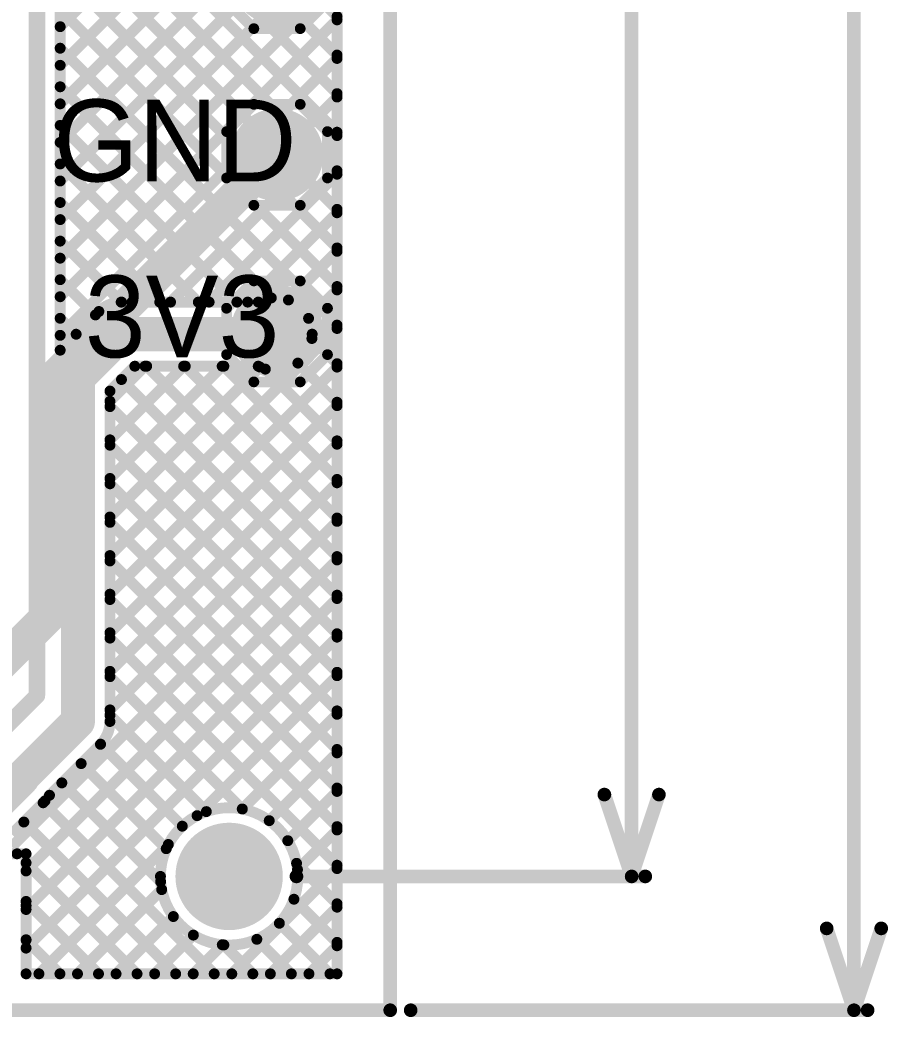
# Model space of a CAD drawing. Header units: millimetres. Extents: x 9.08 to 12.48, y 2.73 to 6.
# Drawn here: x 11.829 to 12.466, y 3.015 to 3.746 of the extents above; entities that cross this region are included whole.
import ezdxf

# ---------------------------------------------------------------- set-up
doc = ezdxf.new("R2010")
doc.units = ezdxf.units.MM
doc.header["$MEASUREMENT"] = 0
for name, color, linetype in [('BottomLayer', 5, 'Continuous'), ('BottomSolder', 6, 'Continuous'), ('Mechanical1', 6, 'Continuous'), ('Mechanical13', 56, 'Continuous'), ('MultiLayer', 9, 'Continuous'), ('PadHoleLayer', 156, 'Continuous'), ('TopLayer', 1, 'Continuous'), ('TopOverlay', 2, 'Continuous'), ('TopPaste', 8, 'Continuous'), ('TopSolder', 216, 'Continuous'), ('ViaHoleLayer', 16, 'Continuous')]:
    doc.layers.add(name, color=color, linetype=linetype)

# ---------------------------------------------------------------- blocks, each defined once
blk = doc.blocks.new('TEST_POINT_41')
at = {"layer": 'TopLayer', "const_width": 0.03}
blk.add_lwpolyline([(-0.015, 0, 1), (0.015, 0, 1)], format="xyb", close=True, dxfattribs=at)
at = {"layer": 'TopOverlay', "const_width": 0.00787}
for points in [[(-0.037, 0.017), (-0.017, 0.037)], [(-0.017, 0.037), (0.017, 0.037)], [(-0.017, 0.037), (0.017, 0.037)], [(0.017, 0.037), (0.037, 0.017)], [(-0.037, -0.017), (-0.037, 0.017)], [(0.037, -0.017), (0.037, 0.017)], [(-0.037, -0.017), (-0.017, -0.037)], [(0.017, -0.037), (0.037, -0.017)], [(-0.017, -0.037), (0.017, -0.037)], [(-0.017, -0.037), (0.017, -0.037)]]:
    blk.add_lwpolyline(points, dxfattribs=at)
at = {"layer": 'TopOverlay', "const_width": 0.00394}
for points in [[(-0.01897, 0.037, 1), (-0.01503, 0.037, 1)], [(-0.01897, 0.037, 1), (-0.01503, 0.037, 1)], [(-0.01897, 0.037, 1), (-0.01503, 0.037, 1)], [(0.01503, 0.037, 1), (0.01897, 0.037, 1)], [(0.01503, 0.037, 1), (0.01897, 0.037, 1)], [(0.01503, 0.037, 1), (0.01897, 0.037, 1)], [(-0.03897, 0.017, 1), (-0.03503, 0.017, 1)], [(-0.03897, 0.017, 1), (-0.03503, 0.017, 1)], [(0.03503, 0.017, 1), (0.03897, 0.017, 1)], [(0.03503, 0.017, 1), (0.03897, 0.017, 1)], [(-0.03897, -0.017, 1), (-0.03503, -0.017, 1)], [(-0.03897, -0.017, 1), (-0.03503, -0.017, 1)], [(0.03503, -0.017, 1), (0.03897, -0.017, 1)], [(0.03503, -0.017, 1), (0.03897, -0.017, 1)], [(-0.01897, -0.037, 1), (-0.01503, -0.037, 1)], [(-0.01897, -0.037, 1), (-0.01503, -0.037, 1)], [(-0.01897, -0.037, 1), (-0.01503, -0.037, 1)], [(0.01503, -0.037, 1), (0.01897, -0.037, 1)], [(0.01503, -0.037, 1), (0.01897, -0.037, 1)], [(0.01503, -0.037, 1), (0.01897, -0.037, 1)]]:
    blk.add_lwpolyline(points, format="xyb", close=True, dxfattribs=at)
at = {"layer": 'TopPaste', "const_width": 0.03}
blk.add_lwpolyline([(-0.015, 0, 1), (0.015, 0, 1)], format="xyb", close=True, dxfattribs=at)
at = {"layer": 'TopSolder', "const_width": 0.034}
blk.add_lwpolyline([(-0.017, 0, 1), (0.017, 0, 1)], format="xyb", close=True, dxfattribs=at)
blk = doc.blocks.new('TEST_POINT_56')
at = {"layer": 'TopLayer', "const_width": 0.03}
blk.add_lwpolyline([(-0.015, 0, 1), (0.015, 0, 1)], format="xyb", close=True, dxfattribs=at)
at = {"layer": 'TopOverlay', "const_width": 0.00787}
for points in [[(-0.037, 0.017), (-0.017, 0.037)], [(-0.017, 0.037), (0.017, 0.037)], [(-0.017, 0.037), (0.017, 0.037)], [(0.017, 0.037), (0.037, 0.017)], [(-0.037, -0.017), (-0.037, 0.017)], [(0.037, -0.017), (0.037, 0.017)], [(-0.037, -0.017), (-0.017, -0.037)], [(0.017, -0.037), (0.037, -0.017)], [(-0.017, -0.037), (0.017, -0.037)], [(-0.017, -0.037), (0.017, -0.037)]]:
    blk.add_lwpolyline(points, dxfattribs=at)
at = {"layer": 'TopOverlay', "const_width": 0.00394}
for points in [[(-0.01897, 0.037, 1), (-0.01503, 0.037, 1)], [(-0.01897, 0.037, 1), (-0.01503, 0.037, 1)], [(-0.01897, 0.037, 1), (-0.01503, 0.037, 1)], [(0.01503, 0.037, 1), (0.01897, 0.037, 1)], [(0.01503, 0.037, 1), (0.01897, 0.037, 1)], [(0.01503, 0.037, 1), (0.01897, 0.037, 1)], [(-0.03897, 0.017, 1), (-0.03503, 0.017, 1)], [(-0.03897, 0.017, 1), (-0.03503, 0.017, 1)], [(0.03503, 0.017, 1), (0.03897, 0.017, 1)], [(0.03503, 0.017, 1), (0.03897, 0.017, 1)], [(-0.03897, -0.017, 1), (-0.03503, -0.017, 1)], [(-0.03897, -0.017, 1), (-0.03503, -0.017, 1)], [(0.03503, -0.017, 1), (0.03897, -0.017, 1)], [(0.03503, -0.017, 1), (0.03897, -0.017, 1)], [(-0.01897, -0.037, 1), (-0.01503, -0.037, 1)], [(-0.01897, -0.037, 1), (-0.01503, -0.037, 1)], [(-0.01897, -0.037, 1), (-0.01503, -0.037, 1)], [(0.01503, -0.037, 1), (0.01897, -0.037, 1)], [(0.01503, -0.037, 1), (0.01897, -0.037, 1)], [(0.01503, -0.037, 1), (0.01897, -0.037, 1)]]:
    blk.add_lwpolyline(points, format="xyb", close=True, dxfattribs=at)
at = {"layer": 'TopPaste', "const_width": 0.03}
blk.add_lwpolyline([(-0.015, 0, 1), (0.015, 0, 1)], format="xyb", close=True, dxfattribs=at)
at = {"layer": 'TopSolder', "const_width": 0.034}
blk.add_lwpolyline([(-0.017, 0, 1), (0.017, 0, 1)], format="xyb", close=True, dxfattribs=at)
blk = doc.blocks.new('TEST_POINT_57')
at = {"layer": 'TopLayer', "const_width": 0.03}
blk.add_lwpolyline([(-0.015, 0, 1), (0.015, 0, 1)], format="xyb", close=True, dxfattribs=at)
at = {"layer": 'TopOverlay', "const_width": 0.00787}
for points in [[(-0.037, 0.017), (-0.017, 0.037)], [(-0.017, 0.037), (0.017, 0.037)], [(-0.017, 0.037), (0.017, 0.037)], [(0.017, 0.037), (0.037, 0.017)], [(-0.037, -0.017), (-0.037, 0.017)], [(0.037, -0.017), (0.037, 0.017)], [(-0.037, -0.017), (-0.017, -0.037)], [(0.017, -0.037), (0.037, -0.017)], [(-0.017, -0.037), (0.017, -0.037)], [(-0.017, -0.037), (0.017, -0.037)]]:
    blk.add_lwpolyline(points, dxfattribs=at)
at = {"layer": 'TopOverlay', "const_width": 0.00394}
for points in [[(-0.01897, 0.037, 1), (-0.01503, 0.037, 1)], [(-0.01897, 0.037, 1), (-0.01503, 0.037, 1)], [(-0.01897, 0.037, 1), (-0.01503, 0.037, 1)], [(0.01503, 0.037, 1), (0.01897, 0.037, 1)], [(0.01503, 0.037, 1), (0.01897, 0.037, 1)], [(0.01503, 0.037, 1), (0.01897, 0.037, 1)], [(-0.03897, 0.017, 1), (-0.03503, 0.017, 1)], [(-0.03897, 0.017, 1), (-0.03503, 0.017, 1)], [(0.03503, 0.017, 1), (0.03897, 0.017, 1)], [(0.03503, 0.017, 1), (0.03897, 0.017, 1)], [(-0.03897, -0.017, 1), (-0.03503, -0.017, 1)], [(-0.03897, -0.017, 1), (-0.03503, -0.017, 1)], [(0.03503, -0.017, 1), (0.03897, -0.017, 1)], [(0.03503, -0.017, 1), (0.03897, -0.017, 1)], [(-0.01897, -0.037, 1), (-0.01503, -0.037, 1)], [(-0.01897, -0.037, 1), (-0.01503, -0.037, 1)], [(-0.01897, -0.037, 1), (-0.01503, -0.037, 1)], [(0.01503, -0.037, 1), (0.01897, -0.037, 1)], [(0.01503, -0.037, 1), (0.01897, -0.037, 1)], [(0.01503, -0.037, 1), (0.01897, -0.037, 1)]]:
    blk.add_lwpolyline(points, format="xyb", close=True, dxfattribs=at)
at = {"layer": 'TopPaste', "const_width": 0.03}
blk.add_lwpolyline([(-0.015, 0, 1), (0.015, 0, 1)], format="xyb", close=True, dxfattribs=at)
at = {"layer": 'TopSolder', "const_width": 0.034}
blk.add_lwpolyline([(-0.017, 0, 1), (0.017, 0, 1)], format="xyb", close=True, dxfattribs=at)

msp = doc.modelspace()

# ---------------------------------------------------------------- linework, layer by layer
at = {"layer": 'BottomLayer'}
for points, const_width in [([(12.062, 3.047), (12.062, 4.6333)], 0.008), ([(11.859, 3.74141), (12.062, 3.94441)], 0.008), ([(11.859, 3.71313), (12.062, 3.91613)], 0.008), ([(11.842, 3.251), (11.842, 3.899)], 0.012), ([(11.90737, 3.90354), (12.062, 3.74891)], 0.008), ([(11.859, 3.68484), (12.062, 3.88784)], 0.008), ([(11.89646, 3.88617), (12.062, 3.72062)], 0.008), ([(11.859, 3.50423), (11.859, 3.88278)], 0.008), ([(11.87125, 3.88309), (12.062, 3.69234)], 0.008), ([(11.859, 3.86706), (12.062, 3.66406)], 0.008), ([(11.859, 3.65656), (12.062, 3.85956)], 0.008), ([(11.859, 3.83877), (12.062, 3.63577)], 0.008), ([(11.859, 3.62828), (12.062, 3.83127)], 0.008), ([(11.859, 3.81049), (12.062, 3.60749)], 0.008), ([(11.859, 3.59999), (12.062, 3.80299)], 0.008), ([(11.859, 3.7822), (12.062, 3.5792)], 0.008), ([(11.859, 3.57171), (12.062, 3.77471)], 0.008), ([(11.859, 3.75392), (12.062, 3.55092)], 0.008), ([(11.859, 3.54342), (12.062, 3.74642)], 0.008), ([(11.859, 3.72563), (12.062, 3.52263)], 0.008), ([(11.859, 3.51514), (12.062, 3.71814)], 0.008), ([(11.859, 3.69735), (12.01379, 3.54256)], 0.008), ([(11.91165, 3.5395), (12.062, 3.68985)], 0.008), ([(11.859, 3.66907), (11.98857, 3.5395)], 0.008), ([(11.93993, 3.5395), (12.062, 3.66157)], 0.008), ([(11.859, 3.64078), (11.96028, 3.5395)], 0.008), ([(11.96822, 3.5395), (12.062, 3.63328)], 0.008), ([(11.859, 3.6125), (11.932, 3.5395)], 0.008), ([(11.9965, 3.5395), (12.062, 3.605)], 0.008), ([(11.859, 3.58421), (11.90371, 3.5395)], 0.008), ([(12.02635, 3.54106), (12.062, 3.57672)], 0.008), ([(11.859, 3.55593), (11.88485, 3.53008)], 0.008), ([(12.04112, 3.52756), (12.062, 3.54843)], 0.008), ([(11.904, 3.5395), (12.00422, 3.5395)], 0.008), ([(11.859, 3.50423), (11.88737, 3.5326)], 0.008), ([(11.859, 3.52764), (11.8707, 3.51594)], 0.008), ([(11.872, 3.484), (11.904, 3.516)], 0.025), ([(11.904, 3.516), (12.017, 3.516)], 0.025), ([(11.8955, 3.35365), (12.062, 3.52015)], 0.008), ([(12.04356, 3.51279), (12.062, 3.49435)], 0.008), ([(11.872, 3.232), (11.872, 3.484)], 0.025), ([(11.8955, 3.47427), (11.91373, 3.4925)], 0.008), ([(11.8955, 3.41022), (11.97778, 3.4925)], 0.008), ([(11.8955, 3.46678), (11.92122, 3.4925)], 0.008), ([(11.8955, 3.4385), (11.9495, 3.4925)], 0.008), ([(11.8955, 3.38193), (12.00544, 3.49188)], 0.008), ([(11.8955, 3.32536), (12.062, 3.49186)], 0.008), ([(11.91373, 3.4925), (12.00422, 3.4925)], 0.008), ([(11.92243, 3.4925), (12.062, 3.35293)], 0.008), ([(11.95071, 3.4925), (12.062, 3.38121)], 0.008), ([(11.979, 3.4925), (12.062, 3.4095)], 0.008), ([(12.03328, 3.49478), (12.062, 3.46607)], 0.008), ([(12.00944, 3.49034), (12.062, 3.43778)], 0.008), ([(11.90394, 3.48271), (12.062, 3.32464)], 0.008), ([(11.8955, 3.232), (11.8955, 3.47427)], 0.008), ([(11.8955, 3.29708), (12.062, 3.46358)], 0.008), ([(11.8955, 3.46286), (12.062, 3.29636)], 0.008), ([(11.8955, 3.26879), (12.062, 3.43529)], 0.008), ([(11.8955, 3.43458), (12.062, 3.26808)], 0.008), ([(11.8955, 3.24051), (12.062, 3.40701)], 0.008), ([(11.8955, 3.40629), (12.062, 3.23979)], 0.008), ([(11.8235, 3.14023), (12.062, 3.37873)], 0.008), ([(11.8955, 3.37801), (12.062, 3.21151)], 0.008), ([(11.834, 3.12244), (12.062, 3.35044)], 0.008), ([(11.8955, 3.34972), (12.062, 3.18322)], 0.008), ([(11.834, 3.09416), (12.062, 3.32216)], 0.008), ([(11.8955, 3.32144), (12.062, 3.15494)], 0.008), ([(11.834, 3.06587), (12.062, 3.29387)], 0.008), ([(11.8955, 3.29315), (12.062, 3.12665)], 0.008), ([(11.8955, 3.26487), (11.9925, 3.16787)], 0.008), ([(11.9594, 3.16299), (12.062, 3.26559)], 0.008), ([(11.796, 3.205), (11.842, 3.251)], 0.012), ([(11.83125, 3.19125), (11.872, 3.232)], 0.025), ([(11.8955, 3.23659), (11.96615, 3.16594)], 0.008), ([(11.99255, 3.16786), (12.062, 3.2373)], 0.008), ([(11.85117, 3.17794), (11.8886, 3.21537)], 0.008), ([(11.88852, 3.21528), (11.94853, 3.15527)], 0.008), ([(12.01229, 3.15931), (12.062, 3.20902)], 0.008), ([(11.8, 3.15915), (11.83125, 3.1904)], 0.025), ([(11.83125, 3.1904), (11.83125, 3.19125)], 0.025), ([(11.87438, 3.20114), (11.93678, 3.13874)], 0.008), ([(11.86023, 3.187), (11.93265, 3.11458)], 0.008), ([(12.02589, 3.14463), (12.062, 3.18074)], 0.008), ([(11.8235, 3.14942), (11.84785, 3.17377)], 0.008), ([(11.84652, 3.17243), (11.97195, 3.047)], 0.008), ([(11.83237, 3.15829), (11.94367, 3.047)], 0.008), ([(12.03299, 3.12345), (12.062, 3.15245)], 0.008), ([(11.84341, 3.047), (11.93831, 3.14189)], 0.008), ([(11.8235, 3.13888), (11.82738, 3.135)], 0.008), ([(11.8235, 3.135), (11.834, 3.135)], 0.008), ([(11.834, 3.097), (11.834, 3.135)], 0.008), ([(11.834, 3.12838), (11.91538, 3.047)], 0.008), ([(12.03232, 3.12805), (12.062, 3.09837)], 0.008), ([(11.98483, 3.047), (12.062, 3.12417)], 0.008), ([(11.87169, 3.047), (11.93344, 3.10875)], 0.008), ([(11.834, 3.1001), (11.8871, 3.047)], 0.008), ([(11.834, 3.072), (11.834, 3.097)], 0.008), ([(11.834, 3.072), (11.834, 3.097)], 0.008), ([(12.01312, 3.047), (12.062, 3.09588)], 0.008), ([(12.03039, 3.1017), (12.062, 3.07009)], 0.008), ([(11.89998, 3.047), (11.94199, 3.08901)], 0.008), ([(12.01972, 3.08408), (12.0568, 3.047)], 0.008), ([(11.92826, 3.047), (11.95667, 3.07541)], 0.008), ([(11.834, 3.047), (11.834, 3.072)], 0.008), ([(11.834, 3.07181), (11.85881, 3.047)], 0.008), ([(11.95655, 3.047), (11.97785, 3.06831)], 0.008), ([(11.97903, 3.0682), (12.00024, 3.047)], 0.008), ([(12.00319, 3.07233), (12.02852, 3.047)], 0.008), ([(12.0414, 3.047), (12.062, 3.0676)], 0.008), ([(11.834, 3.047), (12.062, 3.047)], 0.008)]:
    msp.add_lwpolyline(points, dxfattribs=dict(at, const_width=const_width))
for points, const_width in [([(12.06, 3.74891, 1), (12.064, 3.74891, 1)], 0.004), ([(12.06, 3.74642, 1), (12.064, 3.74642, 1)], 0.004), ([(11.857, 3.74141, 1), (11.861, 3.74141, 1)], 0.004), ([(11.857, 3.72563, 1), (11.861, 3.72563, 1)], 0.004), ([(12.06, 3.72062, 1), (12.064, 3.72062, 1)], 0.004), ([(12.06, 3.71814, 1), (12.064, 3.71814, 1)], 0.004), ([(11.857, 3.71313, 1), (11.861, 3.71313, 1)], 0.004), ([(11.857, 3.69735, 1), (11.861, 3.69735, 1)], 0.004), ([(12.06, 3.69234, 1), (12.064, 3.69234, 1)], 0.004), ([(12.06, 3.68985, 1), (12.064, 3.68985, 1)], 0.004), ([(11.857, 3.68484, 1), (11.861, 3.68484, 1)], 0.004), ([(11.857, 3.66907, 1), (11.861, 3.66907, 1)], 0.004), ([(12.06, 3.66406, 1), (12.064, 3.66406, 1)], 0.004), ([(12.06, 3.66157, 1), (12.064, 3.66157, 1)], 0.004), ([(11.857, 3.65656, 1), (11.861, 3.65656, 1)], 0.004), ([(11.857, 3.64078, 1), (11.861, 3.64078, 1)], 0.004), ([(12.06, 3.63577, 1), (12.064, 3.63577, 1)], 0.004), ([(12.06, 3.63328, 1), (12.064, 3.63328, 1)], 0.004), ([(11.857, 3.62828, 1), (11.861, 3.62828, 1)], 0.004), ([(11.857, 3.6125, 1), (11.861, 3.6125, 1)], 0.004), ([(12.06, 3.60749, 1), (12.064, 3.60749, 1)], 0.004), ([(12.06, 3.605, 1), (12.064, 3.605, 1)], 0.004), ([(11.857, 3.59999, 1), (11.861, 3.59999, 1)], 0.004), ([(11.857, 3.58421, 1), (11.861, 3.58421, 1)], 0.004), ([(12.06, 3.5792, 1), (12.064, 3.5792, 1)], 0.004), ([(11.857, 3.57171, 1), (11.861, 3.57171, 1)], 0.004), ([(12.06, 3.57672, 1), (12.064, 3.57672, 1)], 0.004), ([(11.857, 3.55593, 1), (11.861, 3.55593, 1)], 0.004), ([(12.06, 3.55092, 1), (12.064, 3.55092, 1)], 0.004), ([(11.857, 3.54342, 1), (11.861, 3.54342, 1)], 0.004), ([(12.01179, 3.54256, 1), (12.01579, 3.54256, 1)], 0.004), ([(12.06, 3.54843, 1), (12.064, 3.54843, 1)], 0.004), ([(11.90171, 3.5395, 1), (11.90571, 3.5395, 1)], 0.004), ([(11.902, 3.5395, 1), (11.906, 3.5395, 1)], 0.004), ([(11.902, 3.5395, 1), (11.906, 3.5395, 1)], 0.004), ([(11.902, 3.5395, 1), (11.906, 3.5395, 1)], 0.004), ([(11.90965, 3.5395, 1), (11.91365, 3.5395, 1)], 0.004), ([(11.93, 3.5395, 1), (11.934, 3.5395, 1)], 0.004), ([(11.93793, 3.5395, 1), (11.94193, 3.5395, 1)], 0.004), ([(11.95828, 3.5395, 1), (11.96228, 3.5395, 1)], 0.004), ([(11.96622, 3.5395, 1), (11.97021, 3.5395, 1)], 0.004), ([(11.98657, 3.5395, 1), (11.99057, 3.5395, 1)], 0.004), ([(11.9945, 3.5395, 1), (11.9985, 3.5395, 1)], 0.004), ([(12.00222, 3.5395, 1), (12.00622, 3.5395, 1)], 0.004), ([(12.00222, 3.5395, 1), (12.00622, 3.5395, 1)], 0.004), ([(12.02435, 3.54106, 1), (12.02835, 3.54106, 1)], 0.004), ([(11.857, 3.52764, 1), (11.861, 3.52764, 1)], 0.004), ([(11.88285, 3.53008, 1), (11.88685, 3.53008, 1)], 0.004), ([(11.88537, 3.5326, 1), (11.88937, 3.5326, 1)], 0.004), ([(11.88537, 3.5326, 1), (11.88937, 3.5326, 1)], 0.004), ([(11.88538, 3.53262, 1), (11.88938, 3.53262, 1)], 0.004), ([(12.00913, 3.516, 1), (12.02487, 3.516, 1)], 0.01575), ([(12.03912, 3.52756, 1), (12.04312, 3.52756, 1)], 0.004), ([(11.89775, 3.516, 1), (11.91025, 3.516, 1)], 0.0125), ([(11.89775, 3.516, 1), (11.91025, 3.516, 1)], 0.0125), ([(12.01075, 3.516, 1), (12.02325, 3.516, 1)], 0.0125), ([(12.06, 3.52263, 1), (12.064, 3.52263, 1)], 0.004), ([(12.06, 3.52015, 1), (12.064, 3.52015, 1)], 0.004), ([(11.857, 3.51514, 1), (11.861, 3.51514, 1)], 0.004), ([(11.86871, 3.51594, 1), (11.8727, 3.51594, 1)], 0.004), ([(12.04156, 3.51279, 1), (12.04556, 3.51279, 1)], 0.004), ([(12.04175, 3.516, 1), (12.04575, 3.516, 1)], 0.004), ([(12.04175, 3.516, 1), (12.04575, 3.516, 1)], 0.004), ([(11.857, 3.50423, 1), (11.861, 3.50423, 1)], 0.004), ([(11.857, 3.50423, 1), (11.861, 3.50423, 1)], 0.004), ([(11.86575, 3.484, 1), (11.87825, 3.484, 1)], 0.0125), ([(11.86575, 3.484, 1), (11.87825, 3.484, 1)], 0.0125), ([(11.91173, 3.4925, 1), (11.91573, 3.4925, 1)], 0.004), ([(11.91173, 3.4925, 1), (11.91573, 3.4925, 1)], 0.004), ([(11.91921, 3.4925, 1), (11.92322, 3.4925, 1)], 0.004), ([(11.92043, 3.4925, 1), (11.92443, 3.4925, 1)], 0.004), ([(11.9475, 3.4925, 1), (11.9515, 3.4925, 1)], 0.004), ([(11.94871, 3.4925, 1), (11.95271, 3.4925, 1)], 0.004), ([(11.97578, 3.4925, 1), (11.97978, 3.4925, 1)], 0.004), ([(11.977, 3.4925, 1), (11.981, 3.4925, 1)], 0.004), ([(12.00222, 3.4925, 1), (12.00622, 3.4925, 1)], 0.004), ([(12.00222, 3.4925, 1), (12.00622, 3.4925, 1)], 0.004), ([(12.00344, 3.49188, 1), (12.00744, 3.49188, 1)], 0.004), ([(12.03128, 3.49478, 1), (12.03528, 3.49478, 1)], 0.004), ([(12.06, 3.49435, 1), (12.064, 3.49435, 1)], 0.004), ([(12.06, 3.49186, 1), (12.064, 3.49186, 1)], 0.004), ([(12.00744, 3.49034, 1), (12.01144, 3.49034, 1)], 0.004), ([(11.90194, 3.48271, 1), (11.90594, 3.48271, 1)], 0.004), ([(11.8935, 3.47427, 1), (11.8975, 3.47427, 1)], 0.004), ([(11.8935, 3.47427, 1), (11.8975, 3.47427, 1)], 0.004), ([(11.8935, 3.46678, 1), (11.8975, 3.46678, 1)], 0.004), ([(11.8935, 3.46286, 1), (11.8975, 3.46286, 1)], 0.004), ([(12.06, 3.46607, 1), (12.064, 3.46607, 1)], 0.004), ([(12.06, 3.46358, 1), (12.064, 3.46358, 1)], 0.004), ([(11.8935, 3.4385, 1), (11.8975, 3.4385, 1)], 0.004), ([(11.8935, 3.43458, 1), (11.8975, 3.43458, 1)], 0.004), ([(12.06, 3.43778, 1), (12.064, 3.43778, 1)], 0.004), ([(12.06, 3.43529, 1), (12.064, 3.43529, 1)], 0.004), ([(11.8935, 3.41022, 1), (11.8975, 3.41022, 1)], 0.004), ([(11.8935, 3.40629, 1), (11.8975, 3.40629, 1)], 0.004), ([(12.06, 3.4095, 1), (12.064, 3.4095, 1)], 0.004), ([(12.06, 3.40701, 1), (12.064, 3.40701, 1)], 0.004), ([(11.8935, 3.38193, 1), (11.8975, 3.38193, 1)], 0.004), ([(12.06, 3.38121, 1), (12.064, 3.38121, 1)], 0.004), ([(11.8935, 3.37801, 1), (11.8975, 3.37801, 1)], 0.004), ([(12.06, 3.37873, 1), (12.064, 3.37873, 1)], 0.004), ([(11.8935, 3.35365, 1), (11.8975, 3.35365, 1)], 0.004), ([(12.06, 3.35293, 1), (12.064, 3.35293, 1)], 0.004), ([(11.8935, 3.34972, 1), (11.8975, 3.34972, 1)], 0.004), ([(12.06, 3.35044, 1), (12.064, 3.35044, 1)], 0.004), ([(11.8935, 3.32536, 1), (11.8975, 3.32536, 1)], 0.004), ([(12.06, 3.32464, 1), (12.064, 3.32464, 1)], 0.004), ([(11.8935, 3.32144, 1), (11.8975, 3.32144, 1)], 0.004), ([(12.06, 3.32216, 1), (12.064, 3.32216, 1)], 0.004), ([(11.8935, 3.29708, 1), (11.8975, 3.29708, 1)], 0.004), ([(11.8935, 3.29315, 1), (11.8975, 3.29315, 1)], 0.004), ([(12.06, 3.29636, 1), (12.064, 3.29636, 1)], 0.004), ([(12.06, 3.29387, 1), (12.064, 3.29387, 1)], 0.004), ([(11.8935, 3.26879, 1), (11.8975, 3.26879, 1)], 0.004), ([(11.8935, 3.26487, 1), (11.8975, 3.26487, 1)], 0.004), ([(12.06, 3.26808, 1), (12.064, 3.26808, 1)], 0.004), ([(12.06, 3.26559, 1), (12.064, 3.26559, 1)], 0.004), ([(11.839, 3.251, 1), (11.845, 3.251, 1)], 0.006), ([(11.839, 3.251, 1), (11.845, 3.251, 1)], 0.006), ([(11.86575, 3.232, 1), (11.87825, 3.232, 1)], 0.0125), ([(11.86575, 3.232, 1), (11.87825, 3.232, 1)], 0.0125), ([(11.8935, 3.24051, 1), (11.8975, 3.24051, 1)], 0.004), ([(11.8935, 3.23659, 1), (11.8975, 3.23659, 1)], 0.004), ([(12.06, 3.23979, 1), (12.064, 3.23979, 1)], 0.004), ([(12.06, 3.2373, 1), (12.064, 3.2373, 1)], 0.004), ([(11.8935, 3.232, 1), (11.8975, 3.232, 1)], 0.004), ([(11.8935, 3.232, 1), (11.8975, 3.232, 1)], 0.004), ([(11.8935, 3.232, 1), (11.8975, 3.232, 1)], 0.004), ([(11.88652, 3.21528, 1), (11.89052, 3.21528, 1)], 0.004), ([(11.8866, 3.21537, 1), (11.8906, 3.21537, 1)], 0.004), ([(11.8866, 3.21537, 1), (11.8906, 3.21537, 1)], 0.004), ([(11.88662, 3.21538, 1), (11.89062, 3.21538, 1)], 0.004), ([(12.06, 3.21151, 1), (12.064, 3.21151, 1)], 0.004), ([(12.06, 3.20902, 1), (12.064, 3.20902, 1)], 0.004), ([(11.825, 3.19125, 1), (11.8375, 3.19125, 1)], 0.0125), ([(11.825, 3.19125, 1), (11.8375, 3.19125, 1)], 0.0125), ([(11.825, 3.1904, 1), (11.8375, 3.1904, 1)], 0.0125), ([(11.825, 3.1904, 1), (11.8375, 3.1904, 1)], 0.0125), ([(11.87238, 3.20114, 1), (11.87638, 3.20114, 1)], 0.004), ([(11.85823, 3.187, 1), (11.86223, 3.187, 1)], 0.004), ([(11.84917, 3.17794, 1), (11.85317, 3.17794, 1)], 0.004), ([(11.84917, 3.17794, 1), (11.85317, 3.17794, 1)], 0.004), ([(11.84917, 3.17794, 1), (11.85317, 3.17794, 1)], 0.004), ([(12.06, 3.18322, 1), (12.064, 3.18322, 1)], 0.004), ([(12.06, 3.18074, 1), (12.064, 3.18074, 1)], 0.004), ([(11.84452, 3.17243, 1), (11.84852, 3.17243, 1)], 0.004), ([(11.84585, 3.17377, 1), (11.84985, 3.17377, 1)], 0.004), ([(11.84585, 3.17377, 1), (11.84985, 3.17377, 1)], 0.004), ([(11.84587, 3.17378, 1), (11.84987, 3.17378, 1)], 0.004), ([(12.03324, 3.11843, 1), (11.9325, 3.11843, 1)], 0.008), ([(11.9574, 3.16299, 1), (11.9614, 3.16299, 1)], 0.004), ([(11.96415, 3.16594, 1), (11.96815, 3.16594, 1)], 0.004), ([(11.9905, 3.16787, 1), (11.9945, 3.16787, 1)], 0.004), ([(11.99055, 3.16786, 1), (11.99455, 3.16786, 1)], 0.004), ([(11.83037, 3.15829, 1), (11.83437, 3.15829, 1)], 0.004), ([(11.94653, 3.15527, 1), (11.95053, 3.15527, 1)], 0.004), ([(12.01029, 3.15931, 1), (12.01429, 3.15931, 1)], 0.004), ([(12.06, 3.15494, 1), (12.064, 3.15494, 1)], 0.004), ([(12.06, 3.15245, 1), (12.064, 3.15245, 1)], 0.004), ([(11.93631, 3.14189, 1), (11.94031, 3.14189, 1)], 0.004), ([(11.96787, 3.11843, 1), (11.99787, 3.11843, 1)], 0.03), ([(12.02389, 3.14463, 1), (12.02789, 3.14463, 1)], 0.004), ([(11.82538, 3.135, 1), (11.82938, 3.135, 1)], 0.004), ([(11.832, 3.135, 1), (11.836, 3.135, 1)], 0.004), ([(11.832, 3.135, 1), (11.836, 3.135, 1)], 0.004), ([(11.93478, 3.13874, 1), (11.93878, 3.13874, 1)], 0.004), ([(11.832, 3.12838, 1), (11.836, 3.12838, 1)], 0.004), ([(12.03032, 3.12805, 1), (12.03432, 3.12805, 1)], 0.004), ([(12.06, 3.12665, 1), (12.064, 3.12665, 1)], 0.004), ([(11.832, 3.12244, 1), (11.836, 3.12244, 1)], 0.004), ([(11.9305, 3.11843, 1), (11.9345, 3.11843, 1)], 0.004), ([(12.03099, 3.12345, 1), (12.03499, 3.12345, 1)], 0.004), ([(12.03124, 3.11843, 1), (12.03524, 3.11843, 1)], 0.004), ([(12.06, 3.12417, 1), (12.064, 3.12417, 1)], 0.004), ([(11.93065, 3.11458, 1), (11.93465, 3.11458, 1)], 0.004), ([(11.93144, 3.10875, 1), (11.93544, 3.10875, 1)], 0.004), ([(11.832, 3.1001, 1), (11.836, 3.1001, 1)], 0.004), ([(11.832, 3.097, 1), (11.836, 3.097, 1)], 0.004), ([(11.832, 3.097, 1), (11.836, 3.097, 1)], 0.004), ([(11.832, 3.097, 1), (11.836, 3.097, 1)], 0.004), ([(12.02839, 3.1017, 1), (12.03239, 3.1017, 1)], 0.004), ([(12.06, 3.09837, 1), (12.064, 3.09837, 1)], 0.004), ([(12.06, 3.09588, 1), (12.064, 3.09588, 1)], 0.004), ([(11.832, 3.09416, 1), (11.836, 3.09416, 1)], 0.004), ([(11.93999, 3.08901, 1), (11.94399, 3.08901, 1)], 0.004), ([(12.01772, 3.08408, 1), (12.02172, 3.08408, 1)], 0.004), ([(11.95467, 3.07541, 1), (11.95867, 3.07541, 1)], 0.004), ([(11.832, 3.072, 1), (11.836, 3.072, 1)], 0.004), ([(11.832, 3.072, 1), (11.836, 3.072, 1)], 0.004), ([(11.832, 3.072, 1), (11.836, 3.072, 1)], 0.004), ([(11.832, 3.07181, 1), (11.836, 3.07181, 1)], 0.004), ([(11.97585, 3.06831, 1), (11.97985, 3.06831, 1)], 0.004), ([(11.97703, 3.0682, 1), (11.98103, 3.0682, 1)], 0.004), ([(12.00119, 3.07233, 1), (12.00519, 3.07233, 1)], 0.004), ([(12.06, 3.07009, 1), (12.064, 3.07009, 1)], 0.004), ([(12.06, 3.0676, 1), (12.064, 3.0676, 1)], 0.004), ([(11.832, 3.06587, 1), (11.836, 3.06587, 1)], 0.004), ([(11.832, 3.047, 1), (11.836, 3.047, 1)], 0.004), ([(11.832, 3.047, 1), (11.836, 3.047, 1)], 0.004), ([(11.84141, 3.047, 1), (11.84541, 3.047, 1)], 0.004), ([(11.85681, 3.047, 1), (11.86081, 3.047, 1)], 0.004), ([(11.86969, 3.047, 1), (11.87369, 3.047, 1)], 0.004), ([(11.8851, 3.047, 1), (11.8891, 3.047, 1)], 0.004), ([(11.89798, 3.047, 1), (11.90198, 3.047, 1)], 0.004), ([(11.91338, 3.047, 1), (11.91738, 3.047, 1)], 0.004), ([(11.92626, 3.047, 1), (11.93026, 3.047, 1)], 0.004), ([(11.94167, 3.047, 1), (11.94567, 3.047, 1)], 0.004), ([(11.95455, 3.047, 1), (11.95855, 3.047, 1)], 0.004), ([(11.96995, 3.047, 1), (11.97395, 3.047, 1)], 0.004), ([(11.98283, 3.047, 1), (11.98683, 3.047, 1)], 0.004), ([(11.99824, 3.047, 1), (12.00224, 3.047, 1)], 0.004), ([(12.01112, 3.047, 1), (12.01512, 3.047, 1)], 0.004), ([(12.02652, 3.047, 1), (12.03052, 3.047, 1)], 0.004), ([(12.0394, 3.047, 1), (12.0434, 3.047, 1)], 0.004), ([(12.0548, 3.047, 1), (12.0588, 3.047, 1)], 0.004), ([(12.06, 3.047, 1), (12.064, 3.047, 1)], 0.004), ([(12.06, 3.047, 1), (12.064, 3.047, 1)], 0.004)]:
    msp.add_lwpolyline(points, format="xyb", close=True, dxfattribs=dict(at, const_width=const_width))
at = {"layer": 'BottomLayer', "const_width": 0.008}
for points in [[(12.00422, 3.5395, -0.56883), (12.04375, 3.516)], [(11.88737, 3.5326, -0.199188), (11.904, 3.5395)], [(11.88738, 3.53262, -0.198912), (11.904, 3.5395)], [(12.04375, 3.516, -0.56883), (12.00422, 3.4925)], [(11.8955, 3.232, -0.199188), (11.8886, 3.21537)], [(11.8955, 3.232, -0.198912), (11.88862, 3.21538)], [(11.85117, 3.17794, -0.056934), (11.84785, 3.17377)], [(11.85117, 3.17794, -0.056668), (11.84787, 3.17378)]]:
    msp.add_lwpolyline(points, format="xyb", dxfattribs=at)
at = {"layer": 'BottomSolder'}
for points, const_width in [([(12.01106, 3.516, 1), (12.02294, 3.516, 1)], 0.01187), ([(11.96587, 3.11843, 1), (11.99987, 3.11843, 1)], 0.034)]:
    msp.add_lwpolyline(points, format="xyb", close=True, dxfattribs=dict(at, const_width=const_width))
at = {"layer": 'Mechanical1', "const_width": 0.01}
for points in [[(12.278, 3.11843), (12.278, 3.97793)], [(12.441, 3.02032), (12.441, 3.97824)], [(12.258, 3.17843), (12.278, 3.11843)], [(12.278, 3.11843), (12.298, 3.17843)], [(12.03224, 3.11843), (12.288, 3.11843)], [(12.421, 3.08032), (12.441, 3.02032)], [(12.441, 3.02032), (12.461, 3.08032)], [(12.11598, 3.02032), (12.451, 3.02032)]]:
    msp.add_lwpolyline(points, dxfattribs=at)
at = {"layer": 'Mechanical1', "const_width": 0.005}
for points in [[(12.2555, 3.17843, 1), (12.2605, 3.17843, 1)], [(12.2955, 3.17843, 1), (12.3005, 3.17843, 1)], [(12.02974, 3.11843, 1), (12.03474, 3.11843, 1)], [(12.2755, 3.11843, 1), (12.2805, 3.11843, 1)], [(12.2755, 3.11843, 1), (12.2805, 3.11843, 1)], [(12.2755, 3.11843, 1), (12.2805, 3.11843, 1)], [(12.2855, 3.11843, 1), (12.2905, 3.11843, 1)], [(12.4185, 3.08032, 1), (12.4235, 3.08032, 1)], [(12.4585, 3.08032, 1), (12.4635, 3.08032, 1)], [(12.11348, 3.02032, 1), (12.11848, 3.02032, 1)], [(12.4385, 3.02032, 1), (12.4435, 3.02032, 1)], [(12.4385, 3.02032, 1), (12.4435, 3.02032, 1)], [(12.4385, 3.02032, 1), (12.4435, 3.02032, 1)], [(12.4485, 3.02032, 1), (12.4535, 3.02032, 1)]]:
    msp.add_lwpolyline(points, format="xyb", close=True, dxfattribs=at)
at = {"layer": 'Mechanical13', "const_width": 0.01}
for points in [[(12.10098, 3.02032), (12.10098, 5.54)], [(9.585, 3.02031), (12.10098, 3.02032)]]:
    msp.add_lwpolyline(points, dxfattribs=at)
at = {"layer": 'Mechanical13', "const_width": 0.005}
msp.add_lwpolyline([(12.09848, 3.02032, 1), (12.10348, 3.02032, 1)], format="xyb", close=True, dxfattribs=at)
msp.add_lwpolyline([(12.09848, 3.02032, 1), (12.10348, 3.02032, 1)], format="xyb", close=True, dxfattribs=at)
at = {"layer": 'MultiLayer'}
for points, const_width in [([(12.00913, 3.516, 1), (12.02487, 3.516, 1)], 0.01575), ([(11.96787, 3.11843, 1), (11.99787, 3.11843, 1)], 0.03)]:
    msp.add_lwpolyline(points, format="xyb", close=True, dxfattribs=dict(at, const_width=const_width))
at = {"layer": 'PadHoleLayer', "const_width": 0.03937}
msp.add_lwpolyline([(11.96319, 3.11843, 1), (12.00256, 3.11843, 1)], format="xyb", close=True, dxfattribs=at)
at = {"layer": 'TopLayer', "const_width": 0.025}
for points in [[(11.852, 3.4815), (12.018, 3.6475)], [(11.852, 3.311), (11.852, 3.4815)], [(11.733, 3.192), (11.852, 3.311)]]:
    msp.add_lwpolyline(points, dxfattribs=at)
at = {"layer": 'TopLayer'}
for points, const_width in [([(12.01175, 3.6475, 1), (12.02425, 3.6475, 1)], 0.0125), ([(12.00913, 3.516, 1), (12.02487, 3.516, 1)], 0.01575), ([(11.84575, 3.4815, 1), (11.85825, 3.4815, 1)], 0.0125), ([(11.84575, 3.4815, 1), (11.85825, 3.4815, 1)], 0.0125), ([(11.84575, 3.311, 1), (11.85825, 3.311, 1)], 0.0125), ([(11.84575, 3.311, 1), (11.85825, 3.311, 1)], 0.0125), ([(11.96787, 3.11843, 1), (11.99787, 3.11843, 1)], 0.03)]:
    msp.add_lwpolyline(points, format="xyb", close=True, dxfattribs=dict(at, const_width=const_width))
at = {"layer": 'TopSolder'}
for points, const_width in [([(12.01106, 3.516, 1), (12.02294, 3.516, 1)], 0.01187), ([(11.96587, 3.11843, 1), (11.99987, 3.11843, 1)], 0.034)]:
    msp.add_lwpolyline(points, format="xyb", close=True, dxfattribs=dict(at, const_width=const_width))
at = {"layer": 'ViaHoleLayer', "const_width": 0.00787}
msp.add_lwpolyline([(12.01306, 3.516, 1), (12.02094, 3.516, 1)], format="xyb", close=True, dxfattribs=at)

# ---------------------------------------------------------------- block references
for name, p in [('TEST_POINT_41', (12.018, 3.777)), ('TEST_POINT_56', (12.018, 3.6475)), ('TEST_POINT_57', (12.018, 3.518))]:
    msp.add_blockref(name, p)

# ---------------------------------------------------------------- texts
at = {"layer": 'TopOverlay'}
for s, p in [('GND', (11.854, 3.628)), ('3V3', (11.877, 3.499))]:
    msp.add_text(s, height=0.06, rotation=360, dxfattribs=at).set_placement(p)

doc.saveas('drawing.dxf')
